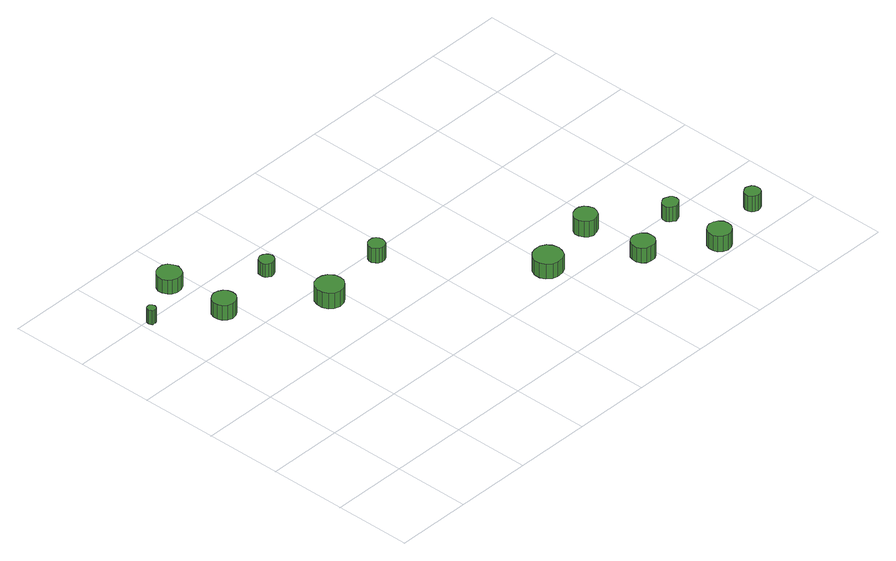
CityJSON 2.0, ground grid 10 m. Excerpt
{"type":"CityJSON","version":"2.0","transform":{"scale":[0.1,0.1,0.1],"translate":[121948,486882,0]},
"CityObjects":{
"tree1":{"type":"SolitaryVegetationObject","attributes":{"function":"something"},"geometry":[{"type":"MultiSurface","lod":"1","boundaries":[[[0,1,2,3,4,5,6,7,8,9,10,11,12,13,14]],[[15,16,17,18,19,20,21,22,23,24,25,26,27,28,29]],[[0,29,28,1]],[[1,28,27,2]],[[2,27,26,3]],[[3,26,25,4]],[[4,25,24,5]],[[5,24,23,6]],[[6,23,22,7]],[[7,22,21,8]],[[8,21,20,9]],[[9,20,19,10]],[[10,19,18,11]],[[11,18,17,12]],[[12,17,16,13]],[[13,16,15,14]],[[14,15,29,0]]]}]},
"tree2":{"type":"SolitaryVegetationObject","attributes":{"function":"something"},"geometry":[{"type":"MultiSurface","lod":"1","boundaries":[[[30,31,32,33,34,35,36,37,38,39,40,41,42,43,44]],[[45,46,47,48,49,50,51,52,53,54,55,56,57,58,59]],[[30,59,58,31]],[[31,58,57,32]],[[32,57,56,33]],[[33,56,55,34]],[[34,55,54,35]],[[35,54,53,36]],[[36,53,52,37]],[[37,52,51,38]],[[38,51,50,39]],[[39,50,49,40]],[[40,49,48,41]],[[41,48,47,42]],[[42,47,46,43]],[[43,46,45,44]],[[44,45,59,30]]]}]},
"tree3":{"type":"SolitaryVegetationObject","attributes":{"function":"something"},"geometry":[{"type":"MultiSurface","lod":"1","boundaries":[[[60,61,62,63,64,65,66,67,68,69,70,71,72,73,74]],[[75,76,77,78,79,80,81,82,83,84,85,86,87,88,89]],[[60,89,88,61]],[[61,88,87,62]],[[62,87,86,63]],[[63,86,85,64]],[[64,85,84,65]],[[65,84,83,66]],[[66,83,82,67]],[[67,82,81,68]],[[68,81,80,69]],[[69,80,79,70]],[[70,79,78,71]],[[71,78,77,72]],[[72,77,76,73]],[[73,76,75,74]],[[74,75,89,60]]]}]},
"tree4":{"type":"SolitaryVegetationObject","attributes":{"function":"something"},"geometry":[{"type":"MultiSurface","lod":"1","boundaries":[[[90,91,92,93,94,95,96,97,98,99,100,101,102,103,104]],[[105,106,107,108,109,110,111,112,113,114,115,116,117,118,119]],[[90,119,118,91]],[[91,118,117,92]],[[92,117,116,93]],[[93,116,115,94]],[[94,115,114,95]],[[95,114,113,96]],[[96,113,112,97]],[[97,112,111,98]],[[98,111,110,99]],[[99,110,109,100]],[[100,109,108,101]],[[101,108,107,102]],[[102,107,106,103]],[[103,106,105,104]],[[104,105,119,90]]]}]},
"tree5":{"type":"SolitaryVegetationObject","attributes":{"function":"something"},"geometry":[{"type":"MultiSurface","lod":"1","boundaries":[[[120,121,122,123,124,125,126,127,128,129,130,131,132,133,134]],[[135,136,137,138,139,140,141,142,143,144,145,146,147,148,149]],[[120,149,148,121]],[[121,148,147,122]],[[122,147,146,123]],[[123,146,145,124]],[[124,145,144,125]],[[125,144,143,126]],[[126,143,142,127]],[[127,142,141,128]],[[128,141,140,129]],[[129,140,139,130]],[[130,139,138,131]],[[131,138,137,132]],[[132,137,136,133]],[[133,136,135,134]],[[134,135,149,120]]]}]},
"tree6":{"type":"SolitaryVegetationObject","attributes":{"function":"something"},"geometry":[{"type":"MultiSurface","lod":"1","boundaries":[[[150,151,152,153,154,155,156,157,158,159,160,161,162,163,164]],[[165,166,167,168,169,170,171,172,173,174,175,176,177,178,179]],[[150,179,178,151]],[[151,178,177,152]],[[152,177,176,153]],[[153,176,175,154]],[[154,175,174,155]],[[155,174,173,156]],[[156,173,172,157]],[[157,172,171,158]],[[158,171,170,159]],[[159,170,169,160]],[[160,169,168,161]],[[161,168,167,162]],[[162,167,166,163]],[[163,166,165,164]],[[164,165,179,150]]]}]},
"tree7":{"type":"SolitaryVegetationObject","attributes":{"function":"something"},"geometry":[{"type":"MultiSurface","lod":"1","boundaries":[[[180,181,182,183,184,185,186,187,188,189,190,191,192,193,194]],[[195,196,197,198,199,200,201,202,203,204,205,206,207,208,209]],[[180,209,208,181]],[[181,208,207,182]],[[182,207,206,183]],[[183,206,205,184]],[[184,205,204,185]],[[185,204,203,186]],[[186,203,202,187]],[[187,202,201,188]],[[188,201,200,189]],[[189,200,199,190]],[[190,199,198,191]],[[191,198,197,192]],[[192,197,196,193]],[[193,196,195,194]],[[194,195,209,180]]]}]},
"tree8":{"type":"SolitaryVegetationObject","attributes":{"function":"something"},"geometry":[{"type":"MultiSurface","lod":"1","boundaries":[[[210,211,212,213,214,215,216,217,218,219,220,221,222,223,224]],[[225,226,227,228,229,230,231,232,233,234,235,236,237,238,239]],[[210,239,238,211]],[[211,238,237,212]],[[212,237,236,213]],[[213,236,235,214]],[[214,235,234,215]],[[215,234,233,216]],[[216,233,232,217]],[[217,232,231,218]],[[218,231,230,219]],[[219,230,229,220]],[[220,229,228,221]],[[221,228,227,222]],[[222,227,226,223]],[[223,226,225,224]],[[224,225,239,210]]]}]},
"tree9":{"type":"SolitaryVegetationObject","attributes":{"function":"something"},"geometry":[{"type":"MultiSurface","lod":"1","boundaries":[[[240,241,242,243,244,245,246,247,248,249,250,251,252,253,254]],[[255,256,257,258,259,260,261,262,263,264,265,266,267,268,269]],[[240,269,268,241]],[[241,268,267,242]],[[242,267,266,243]],[[243,266,265,244]],[[244,265,264,245]],[[245,264,263,246]],[[246,263,262,247]],[[247,262,261,248]],[[248,261,260,249]],[[249,260,259,250]],[[250,259,258,251]],[[251,258,257,252]],[[252,257,256,253]],[[253,256,255,254]],[[254,255,269,240]]]}]},
"tree10":{"type":"SolitaryVegetationObject","attributes":{"function":"something"},"geometry":[{"type":"MultiSurface","lod":"1","boundaries":[[[270,271,272,273,274,275,276,277,278,279,280,281,282,283,284]],[[285,286,287,288,289,290,291,292,293,294,295,296,297,298,299]],[[270,299,298,271]],[[271,298,297,272]],[[272,297,296,273]],[[273,296,295,274]],[[274,295,294,275]],[[275,294,293,276]],[[276,293,292,277]],[[277,292,291,278]],[[278,291,290,279]],[[279,290,289,280]],[[280,289,288,281]],[[281,288,287,282]],[[282,287,286,283]],[[283,286,285,284]],[[284,285,299,270]]]}]},
"tree11":{"type":"SolitaryVegetationObject","attributes":{"function":"something"},"geometry":[{"type":"MultiSurface","lod":"1","boundaries":[[[300,301,302,303,304,305,306,307,308,309,310,311,312,313,314]],[[315,316,317,318,319,320,321,322,323,324,325,326,327,328,329]],[[300,329,328,301]],[[301,328,327,302]],[[302,327,326,303]],[[303,326,325,304]],[[304,325,324,305]],[[305,324,323,306]],[[306,323,322,307]],[[307,322,321,308]],[[308,321,320,309]],[[309,320,319,310]],[[310,319,318,311]],[[311,318,317,312]],[[312,317,316,313]],[[313,316,315,314]],[[314,315,329,300]]]}]},
"tree12":{"type":"SolitaryVegetationObject","attributes":{"function":"something"},"geometry":[{"type":"MultiSurface","lod":"1","boundaries":[[[330,331,332,333,334,335,336,337,338,339,340,341,342,343,344]],[[345,346,347,348,349,350,351,352,353,354,355,356,357,358,359]],[[330,359,358,331]],[[331,358,357,332]],[[332,357,356,333]],[[333,356,355,334]],[[334,355,354,335]],[[335,354,353,336]],[[336,353,352,337]],[[337,352,351,338]],[[338,351,350,339]],[[339,350,349,340]],[[340,349,348,341]],[[341,348,347,342]],[[342,347,346,343]],[[343,346,345,344]],[[344,345,359,330]]]}]}
},
"vertices":[
[17,395,22],[16,398,22],[15,399,22],[13,401,22],[11,401,22],[8,400,22],[7,399,22],[6,396,22],[6,394,22],[7,392,22],[8,390,22],[11,390,22],[13,390,22],[15,391,22],[16,393,22],[16,393,2],[15,391,2],[13,390,2],[11,390,2],[8,390,2],[7,392,2],[6,394,2],[6,396,2],[7,399,2],[8,400,2],[11,401,2],[13,401,2],[15,399,2],[16,398,2],[17,395,2],
[95,346,23],[94,352,23],[90,357,23],[85,360,23],[79,361,23],[73,359,23],[68,355,23],[66,349,23],[66,343,23],[68,337,23],[73,333,23],[79,331,23],[85,332,23],[90,335,23],[94,340,23],[94,340,2],[90,335,2],[85,332,2],[79,331,2],[73,333,2],[68,337,2],[66,343,2],[66,349,2],[68,355,2],[73,359,2],[79,361,2],[85,360,2],[90,357,2],[94,352,2],[95,346,2],
[90,426,22],[88,432,22],[85,438,22],[79,441,22],[72,441,22],[66,439,22],[62,435,22],[59,429,22],[59,423,22],[62,417,22],[66,413,22],[72,411,22],[79,411,22],[85,414,22],[88,420,22],[88,420,2],[85,414,2],[79,411,2],[72,411,2],[66,413,2],[62,417,2],[59,423,2],[59,429,2],[62,435,2],[66,439,2],[72,441,2],[79,441,2],[85,438,2],[88,432,2],[90,426,2],
[199,275,23],[198,282,23],[193,289,23],[187,292,23],[180,293,23],[172,291,23],[167,286,23],[164,279,23],[164,271,23],[167,264,23],[172,259,23],[180,257,23],[187,258,23],[193,262,23],[198,268,23],[198,268,1],[193,262,1],[187,258,1],[180,257,1],[172,259,1],[167,264,1],[164,271,1],[164,279,1],[167,286,1],[172,291,1],[180,293,1],[187,292,1],[193,289,1],[198,282,1],[199,275,1],
[179,362,21],[178,366,21],[176,369,21],[172,371,21],[168,372,21],[164,370,21],[161,368,21],[160,364,21],[160,360,21],[161,356,21],[164,354,21],[168,352,21],[172,353,21],[176,355,21],[178,358,21],[178,358,2],[176,355,2],[172,353,2],[168,352,2],[164,354,2],[161,356,2],[160,360,2],[160,364,2],[161,368,2],[164,370,2],[168,372,2],[172,371,2],[176,369,2],[178,366,2],[179,362,2],
[286,289,22],[285,293,22],[283,297,22],[279,299,22],[274,299,22],[270,298,22],[267,295,22],[265,291,22],[265,287,22],[267,283,22],[270,280,22],[274,278,22],[279,279,22],[283,281,22],[285,285,22],[285,285,1],[283,281,1],[279,279,1],[274,278,1],[270,280,1],[267,283,1],[265,287,1],[265,291,1],[267,295,1],[270,298,1],[274,299,1],[279,299,1],[283,297,1],[285,293,1],[286,289,1],
[411,130,22],[409,138,22],[405,144,22],[398,148,22],[390,148,22],[383,146,22],[377,141,22],[374,134,22],[374,126,22],[377,119,22],[383,114,22],[390,112,22],[398,113,22],[405,116,22],[409,123,22],[409,123,1],[405,116,1],[398,113,1],[390,112,1],[383,114,1],[377,119,1],[374,126,1],[374,134,1],[377,141,1],[383,146,1],[390,148,1],[398,148,1],[405,144,1],[409,138,1],[411,130,1],
[500,68,22],[499,74,22],[495,79,22],[490,82,22],[484,83,22],[478,81,22],[473,77,22],[471,71,22],[471,65,22],[473,60,22],[478,55,22],[484,54,22],[490,54,22],[495,57,22],[499,62,22],[499,62,1],[495,57,1],[490,54,1],[484,54,1],[478,55,1],[473,60,1],[471,65,1],[471,71,1],[473,77,1],[478,81,1],[484,83,1],[490,82,1],[495,79,1],[499,74,1],[500,68,1],
[492,150,23],[490,156,23],[487,161,23],[481,164,23],[475,164,23],[469,162,23],[465,158,23],[462,153,23],[462,147,23],[465,141,23],[469,137,23],[475,135,23],[481,136,23],[487,139,23],[490,144,23],[490,144,1],[487,139,1],[481,136,1],[475,135,1],[469,137,1],[465,141,1],[462,147,1],[462,153,1],[465,158,1],[469,162,1],[475,164,1],[481,164,1],[487,161,1],[490,156,1],[492,150,1],
[576,19,22],[575,25,22],[571,30,22],[566,33,22],[560,34,22],[554,32,22],[549,28,22],[547,22,22],[547,16,22],[549,10,22],[554,6,22],[560,4,22],[566,5,22],[571,8,22],[575,13,22],[575,13,0],[571,8,0],[566,5,0],[560,4,0],[554,6,0],[549,10,0],[547,16,0],[547,22,0],[549,28,0],[554,32,0],[560,34,0],[566,33,0],[571,30,0],[575,25,0],[576,19,0],
[571,95,22],[570,99,22],[567,102,22],[563,104,22],[559,105,22],[555,103,22],[552,101,22],[550,97,22],[550,92,22],[552,88,22],[555,86,22],[559,84,22],[563,85,22],[567,87,22],[570,90,22],[570,90,1],[567,87,1],[563,85,1],[559,84,1],[555,86,1],[552,88,1],[550,92,1],[550,97,1],[552,101,1],[555,103,1],[559,105,1],[563,104,1],[567,102,1],[570,99,1],[571,95,1],
[649,39,22],[648,44,22],[646,47,22],[642,49,22],[638,50,22],[634,48,22],[631,46,22],[629,42,22],[629,37,22],[631,33,22],[634,31,22],[638,29,22],[642,30,22],[646,32,22],[648,35,22],[648,35,0],[646,32,0],[642,30,0],[638,29,0],[634,31,0],[631,33,0],[629,37,0],[629,42,0],[631,46,0],[634,48,0],[638,50,0],[642,49,0],[646,47,0],[648,44,0],[649,39,0]
]}
